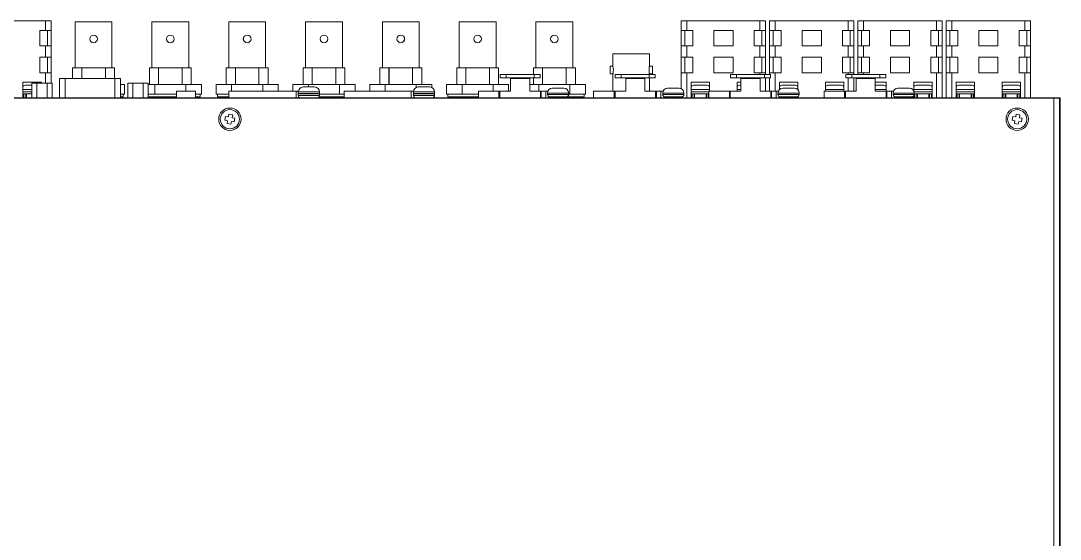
# Model space of a CAD drawing. Header units: millimetres. Extents: x 145 to 1161, y 54 to 851.
# Drawn here: x 306.7 to 577.3, y 398 to 532.8 of the extents above; entities that cross this region are included whole.
import ezdxf

# ---------------------------------------------------------------- set-up
doc = ezdxf.new("R2010")
doc.units = ezdxf.units.MM

msp = doc.modelspace()

# ---------------------------------------------------------------- linework, layer by layer
at = {"color": 7, "linetype": 'Continuous', "lineweight": 15}
for p, q in [((313.106, 532.809), (294.106, 532.809)), ((313.106, 530.309), (313.106, 532.809)), ((313.106, 532.809), (314.606, 532.809)), ((314.606, 532.809), (314.606, 530.309)), ((320.803, 532.509), (320.803, 520.609)), ((320.803, 532.509), (325.605, 532.509)), ((325.605, 532.509), (330.406, 532.509)), ((330.406, 520.609), (330.406, 532.509)), ((340.803, 532.509), (340.803, 520.609)), ((340.803, 532.509), (345.605, 532.509)), ((345.605, 532.509), (350.406, 532.509)), ((350.406, 520.609), (350.406, 532.509)), ((360.803, 532.509), (360.803, 520.609)), ((360.803, 532.509), (365.605, 532.509)), ((365.605, 532.509), (370.406, 532.509)), ((370.406, 520.609), (370.406, 532.509)), ((380.803, 532.509), (380.803, 520.609)), ((380.803, 532.509), (385.605, 532.509)), ((385.605, 532.509), (390.406, 532.509)), ((390.406, 520.609), (390.406, 532.509)), ((400.803, 532.509), (400.803, 520.609)), ((400.803, 532.509), (405.605, 532.509)), ((405.605, 532.509), (410.406, 532.509)), ((410.406, 520.609), (410.406, 532.509)), ((420.803, 532.509), (420.803, 520.609)), ((420.803, 532.509), (425.605, 532.509)), ((425.605, 532.509), (430.406, 532.509)), ((430.406, 520.609), (430.406, 532.509)), ((440.803, 532.509), (440.803, 520.609)), ((440.803, 532.509), (445.605, 532.509)), ((445.605, 532.509), (450.406, 532.509)), ((450.406, 520.609), (450.406, 532.509)), ((478.606, 530.309), (478.606, 532.809)), ((478.606, 532.809), (480.106, 532.809)), ((480.106, 532.809), (480.106, 530.309)), ((499.106, 532.809), (480.106, 532.809)), ((499.106, 530.309), (499.106, 532.809)), ((499.106, 532.809), (500.606, 532.809)), ((500.606, 532.809), (500.606, 530.309)), ((501.606, 530.309), (501.606, 532.809)), ((501.606, 532.809), (503.106, 532.809)), ((503.106, 532.809), (503.106, 530.309)), ((522.106, 532.809), (503.106, 532.809)), ((522.106, 530.309), (522.106, 532.809)), ((522.106, 532.809), (523.606, 532.809)), ((523.606, 532.809), (523.606, 530.309)), ((524.606, 530.309), (524.606, 532.809)), ((524.606, 532.809), (526.106, 532.809)), ((526.106, 532.809), (526.106, 530.309)), ((545.106, 532.809), (526.106, 532.809)), ((545.106, 530.309), (545.106, 532.809)), ((545.106, 532.809), (546.606, 532.809)), ((546.606, 532.809), (546.606, 530.309)), ((547.606, 530.309), (547.606, 532.809)), ((547.606, 532.809), (549.106, 532.809)), ((549.106, 532.809), (549.106, 530.309)), ((568.106, 532.809), (549.106, 532.809)), ((568.106, 530.309), (568.106, 532.809)), ((568.106, 532.809), (569.606, 532.809)), ((569.606, 532.809), (569.606, 530.309)), ((313.106, 530.309), (311.606, 530.309)), ((311.606, 530.309), (311.606, 526.309)), ((314.606, 530.309), (313.106, 530.309)), ((313.606, 530.309), (313.606, 526.309)), ((314.606, 530.309), (314.606, 526.309)), ((480.106, 530.309), (478.606, 530.309)), ((478.606, 530.309), (478.606, 526.309)), ((479.606, 530.309), (479.606, 526.309)), ((481.606, 530.309), (480.106, 530.309)), ((481.606, 526.309), (481.606, 530.309)), ((492.106, 530.309), (487.106, 530.309)), ((487.106, 530.309), (487.106, 526.309)), ((492.106, 526.309), (492.106, 530.309)), ((499.106, 530.309), (497.606, 530.309)), ((497.606, 530.309), (497.606, 526.309)), ((500.606, 530.309), (499.106, 530.309)), ((499.606, 530.309), (499.606, 526.309)), ((500.606, 530.309), (500.606, 526.309)), ((503.106, 530.309), (501.606, 530.309)), ((501.606, 530.309), (501.606, 526.309)), ((502.606, 530.309), (502.606, 526.309)), ((504.606, 530.309), (503.106, 530.309)), ((504.606, 526.309), (504.606, 530.309)), ((515.106, 530.309), (510.106, 530.309)), ((510.106, 530.309), (510.106, 526.309)), ((515.106, 526.309), (515.106, 530.309)), ((522.106, 530.309), (520.606, 530.309)), ((520.606, 530.309), (520.606, 526.309)), ((523.606, 530.309), (522.106, 530.309)), ((522.606, 530.309), (522.606, 526.309)), ((523.606, 530.309), (523.606, 526.309)), ((526.106, 530.309), (524.606, 530.309)), ((524.606, 530.309), (524.606, 526.309)), ((525.606, 530.309), (525.606, 526.309)), ((527.606, 530.309), (526.106, 530.309)), ((527.606, 526.309), (527.606, 530.309)), ((538.106, 530.309), (533.106, 530.309)), ((533.106, 530.309), (533.106, 526.309)), ((538.106, 526.309), (538.106, 530.309)), ((545.106, 530.309), (543.606, 530.309)), ((543.606, 530.309), (543.606, 526.309)), ((546.606, 530.309), (545.106, 530.309)), ((545.606, 530.309), (545.606, 526.309)), ((546.606, 530.309), (546.606, 526.309)), ((549.106, 530.309), (547.606, 530.309)), ((547.606, 530.309), (547.606, 526.309)), ((548.606, 530.309), (548.606, 526.309)), ((550.606, 530.309), (549.106, 530.309)), ((550.606, 526.309), (550.606, 530.309)), ((561.106, 530.309), (556.106, 530.309)), ((556.106, 530.309), (556.106, 526.309)), ((561.106, 526.309), (561.106, 530.309)), ((568.106, 530.309), (566.606, 530.309)), ((566.606, 530.309), (566.606, 526.309)), ((569.606, 530.309), (568.106, 530.309)), ((568.606, 530.309), (568.606, 526.309)), ((569.606, 530.309), (569.606, 526.309)), ((311.606, 526.309), (313.106, 526.309)), ((313.106, 523.309), (313.106, 526.309)), ((313.106, 526.309), (314.606, 526.309)), ((314.606, 526.309), (314.606, 523.309)), ((478.606, 523.309), (478.606, 526.309)), ((478.606, 526.309), (480.106, 526.309)), ((480.106, 526.309), (480.106, 523.309)), ((480.106, 526.309), (481.606, 526.309)), ((487.106, 526.309), (492.106, 526.309)), ((497.606, 526.309), (499.106, 526.309)), ((499.106, 523.309), (499.106, 526.309)), ((499.106, 526.309), (500.606, 526.309)), ((500.606, 526.309), (500.606, 523.309)), ((501.606, 523.309), (501.606, 526.309)), ((501.606, 526.309), (503.106, 526.309)), ((503.106, 526.309), (503.106, 523.309)), ((503.106, 526.309), (504.606, 526.309)), ((510.106, 526.309), (515.106, 526.309)), ((520.606, 526.309), (522.106, 526.309)), ((522.106, 523.309), (522.106, 526.309)), ((522.106, 526.309), (523.606, 526.309)), ((523.606, 526.309), (523.606, 523.309)), ((524.606, 523.309), (524.606, 526.309)), ((524.606, 526.309), (526.106, 526.309)), ((526.106, 526.309), (526.106, 523.309)), ((526.106, 526.309), (527.606, 526.309)), ((533.106, 526.309), (538.106, 526.309)), ((543.606, 526.309), (545.106, 526.309)), ((545.106, 523.309), (545.106, 526.309)), ((545.106, 526.309), (546.606, 526.309)), ((546.606, 526.309), (546.606, 523.309)), ((547.606, 523.309), (547.606, 526.309)), ((547.606, 526.309), (549.106, 526.309)), ((549.106, 526.309), (549.106, 523.309)), ((549.106, 526.309), (550.606, 526.309)), ((556.106, 526.309), (561.106, 526.309)), ((566.606, 526.309), (568.106, 526.309)), ((568.106, 523.309), (568.106, 526.309)), ((568.106, 526.309), (569.606, 526.309)), ((569.606, 526.309), (569.606, 523.309)), ((313.106, 523.309), (311.606, 523.309)), ((311.606, 523.309), (311.606, 519.309)), ((314.606, 523.309), (313.106, 523.309)), ((313.606, 523.309), (313.606, 519.309)), ((314.606, 523.309), (314.606, 519.309)), ((460.856, 524.209), (460.856, 521.009)), ((460.856, 524.209), (470.356, 524.209)), ((470.356, 521.009), (470.356, 524.209)), ((480.106, 523.309), (478.606, 523.309)), ((478.606, 523.309), (478.606, 519.309)), ((479.606, 523.309), (479.606, 519.309)), ((481.606, 523.309), (480.106, 523.309)), ((481.606, 519.309), (481.606, 523.309)), ((487.106, 523.309), (487.106, 519.309)), ((492.106, 523.309), (487.106, 523.309)), ((492.106, 519.309), (492.106, 523.309)), ((499.106, 523.309), (497.606, 523.309)), ((497.606, 523.309), (497.606, 519.309)), ((500.606, 523.309), (499.106, 523.309)), ((499.606, 523.309), (499.606, 519.309)), ((500.606, 523.309), (500.606, 519.309)), ((503.106, 523.309), (501.606, 523.309)), ((501.606, 523.309), (501.606, 519.309)), ((502.606, 523.309), (502.606, 519.309)), ((504.606, 523.309), (503.106, 523.309)), ((504.606, 519.309), (504.606, 523.309)), ((510.106, 523.309), (510.106, 519.309)), ((515.106, 523.309), (510.106, 523.309)), ((515.106, 519.309), (515.106, 523.309)), ((522.106, 523.309), (520.606, 523.309)), ((520.606, 523.309), (520.606, 519.309)), ((523.606, 523.309), (522.106, 523.309)), ((522.606, 523.309), (522.606, 519.309)), ((523.606, 523.309), (523.606, 519.309)), ((526.106, 523.309), (524.606, 523.309)), ((524.606, 523.309), (524.606, 519.309)), ((525.606, 523.309), (525.606, 519.309)), ((527.606, 523.309), (526.106, 523.309)), ((527.606, 519.309), (527.606, 523.309)), ((533.106, 523.309), (533.106, 519.309)), ((538.106, 523.309), (533.106, 523.309)), ((538.106, 519.309), (538.106, 523.309)), ((545.106, 523.309), (543.606, 523.309)), ((543.606, 523.309), (543.606, 519.309)), ((546.606, 523.309), (545.106, 523.309)), ((545.606, 523.309), (545.606, 519.309)), ((546.606, 523.309), (546.606, 519.309)), ((549.106, 523.309), (547.606, 523.309)), ((547.606, 523.309), (547.606, 519.309)), ((548.606, 523.309), (548.606, 519.309)), ((550.606, 523.309), (549.106, 523.309)), ((550.606, 519.309), (550.606, 523.309)), ((556.106, 523.309), (556.106, 519.309)), ((561.106, 523.309), (556.106, 523.309)), ((561.106, 519.309), (561.106, 523.309)), ((568.106, 523.309), (566.606, 523.309)), ((566.606, 523.309), (566.606, 519.309)), ((569.606, 523.309), (568.106, 523.309)), ((568.606, 523.309), (568.606, 519.309)), ((569.606, 523.309), (569.606, 519.309)), ((320.153, 517.809), (320.153, 520.609)), ((320.153, 520.609), (322.531, 520.609)), ((322.531, 517.809), (322.531, 520.609)), ((328.676, 520.609), (322.531, 520.609)), ((322.534, 517.809), (322.534, 520.609)), ((328.679, 520.609), (322.534, 520.609)), ((328.676, 517.809), (328.676, 520.609)), ((328.679, 517.809), (328.679, 520.609)), ((328.679, 520.609), (331.056, 520.609)), ((331.056, 517.809), (331.056, 520.609)), ((340.153, 516.209), (340.153, 520.609)), ((340.153, 520.609), (342.531, 520.609)), ((342.531, 516.209), (342.531, 520.609)), ((348.676, 520.609), (342.531, 520.609)), ((342.534, 516.209), (342.534, 520.609)), ((348.679, 520.609), (342.534, 520.609)), ((348.676, 516.209), (348.676, 520.609)), ((348.679, 516.209), (348.679, 520.609)), ((348.679, 520.609), (351.056, 520.609)), ((351.056, 516.209), (351.056, 520.609)), ((360.153, 516.209), (360.153, 520.609)), ((360.153, 520.609), (362.531, 520.609)), ((362.531, 516.209), (362.531, 520.609)), ((368.676, 520.609), (362.531, 520.609)), ((362.534, 516.209), (362.534, 520.609)), ((368.679, 520.609), (362.534, 520.609)), ((368.676, 516.209), (368.676, 520.609)), ((368.679, 516.209), (368.679, 520.609)), ((368.679, 520.609), (371.056, 520.609)), ((371.056, 516.209), (371.056, 520.609)), ((380.153, 516.209), (380.153, 520.609)), ((380.153, 520.609), (382.531, 520.609)), ((382.531, 516.209), (382.531, 520.609)), ((388.676, 520.609), (382.531, 520.609)), ((382.534, 516.209), (382.534, 520.609)), ((388.679, 520.609), (382.534, 520.609)), ((388.676, 516.209), (388.676, 520.609)), ((388.679, 516.209), (388.679, 520.609)), ((388.679, 520.609), (391.056, 520.609)), ((391.056, 516.209), (391.056, 520.609)), ((400.153, 516.209), (400.153, 520.609)), ((400.153, 520.609), (402.531, 520.609)), ((402.531, 516.209), (402.531, 520.609)), ((408.676, 520.609), (402.531, 520.609)), ((402.534, 516.209), (402.534, 520.609)), ((408.679, 520.609), (402.534, 520.609)), ((408.676, 516.209), (408.676, 520.609)), ((408.679, 520.609), (411.056, 520.609)), ((408.679, 516.209), (408.679, 520.609)), ((411.056, 516.209), (411.056, 520.609)), ((420.153, 516.209), (420.153, 520.609)), ((420.153, 520.609), (422.531, 520.609)), ((422.531, 516.209), (422.531, 520.609)), ((428.676, 520.609), (422.531, 520.609)), ((422.534, 516.209), (422.534, 520.609)), ((428.679, 520.609), (422.534, 520.609)), ((428.676, 516.209), (428.676, 520.609)), ((428.679, 516.209), (428.679, 520.609)), ((428.679, 520.609), (431.056, 520.609)), ((431.056, 516.209), (431.056, 520.609)), ((440.153, 518.809), (440.153, 520.609)), ((440.153, 520.609), (442.531, 520.609)), ((442.531, 516.209), (442.531, 520.609)), ((448.676, 520.609), (442.531, 520.609)), ((442.534, 516.209), (442.534, 520.609)), ((448.679, 520.609), (442.534, 520.609)), ((448.676, 516.209), (448.676, 520.609)), ((448.679, 520.609), (451.056, 520.609)), ((448.679, 516.209), (448.679, 520.609)), ((451.056, 516.209), (451.056, 520.609)), ((460.856, 521.009), (460.106, 521.009)), ((460.106, 519.009), (460.106, 521.009)), ((471.106, 521.009), (470.356, 521.009)), ((471.106, 519.009), (471.106, 521.009)), ((311.606, 519.309), (313.106, 519.309)), ((313.106, 519.309), (314.606, 519.309)), ((314.606, 519.309), (314.606, 516.609)), ((316.705, 517.809), (316.705, 512.809)), ((316.705, 517.809), (318.205, 517.809)), ((318.205, 517.809), (331.137, 517.809)), ((331.137, 517.809), (332.637, 517.809)), ((332.637, 512.809), (332.637, 517.809)), ((431.466, 518.809), (431.466, 518.009)), ((431.466, 518.809), (433.025, 518.809)), ((431.466, 518.009), (433.025, 518.009)), ((433.025, 518.809), (433.025, 518.009)), ((433.025, 518.809), (440.307, 518.809)), ((433.025, 518.009), (440.307, 518.009)), ((434.132, 517.989), (433.958, 517.989)), ((439.166, 517.759), (434.166, 517.759)), ((434.166, 517.759), (434.166, 514.509)), ((439.166, 517.759), (439.166, 514.509)), ((439.374, 517.989), (439.201, 517.989)), ((440.153, 516.209), (440.153, 518.009)), ((440.307, 518.809), (440.307, 518.009)), ((440.307, 518.809), (441.866, 518.809)), ((440.307, 518.009), (441.866, 518.009)), ((441.866, 518.809), (441.866, 518.009)), ((460.106, 519.009), (460.859, 519.009)), ((460.856, 519.023), (460.856, 514.509)), ((461.466, 518.809), (461.466, 518.009)), ((461.466, 518.809), (463.025, 518.809)), ((461.466, 518.009), (463.025, 518.009)), ((463.025, 518.809), (463.025, 518.009)), ((463.025, 518.809), (470.307, 518.809)), ((463.025, 518.009), (470.307, 518.009)), ((464.132, 517.989), (463.958, 517.989)), ((469.166, 517.759), (464.166, 517.759)), ((464.166, 517.759), (464.166, 514.509)), ((469.166, 517.759), (469.166, 514.509)), ((469.374, 517.989), (469.201, 517.989)), ((470.307, 518.809), (470.307, 518.009)), ((470.307, 518.809), (471.866, 518.809)), ((470.307, 518.009), (471.866, 518.009)), ((470.354, 519.017), (470.353, 519.023)), ((470.353, 519.009), (471.106, 519.009)), ((470.356, 518.809), (470.356, 519.023)), ((470.356, 514.509), (470.356, 518.009)), ((471.866, 518.809), (471.866, 518.009)), ((478.606, 515.168), (478.606, 519.309)), ((478.606, 519.309), (480.106, 519.309)), ((480.106, 519.309), (480.106, 512.809)), ((480.106, 519.309), (481.606, 519.309)), ((487.106, 519.309), (492.106, 519.309)), ((491.466, 518.809), (491.466, 518.009)), ((491.466, 518.809), (493.025, 518.809)), ((491.466, 518.009), (493.025, 518.009)), ((493.025, 518.809), (493.025, 518.009)), ((493.025, 518.809), (500.307, 518.809)), ((493.025, 518.009), (500.307, 518.009)), ((494.132, 517.989), (493.958, 517.989)), ((499.166, 517.759), (494.166, 517.759)), ((494.166, 517.759), (494.166, 514.509)), ((497.606, 519.309), (499.106, 519.309)), ((499.106, 519.309), (500.606, 519.309)), ((499.166, 517.759), (499.166, 514.509)), ((499.374, 517.989), (499.201, 517.989)), ((500.307, 518.809), (500.307, 518.009)), ((500.307, 518.809), (501.866, 518.809)), ((500.307, 518.009), (501.866, 518.009)), ((500.606, 519.309), (500.606, 518.809)), ((500.606, 518.009), (500.606, 514.509)), ((501.606, 518.809), (501.606, 519.309)), ((501.606, 519.309), (503.106, 519.309)), ((501.606, 514.509), (501.606, 518.009)), ((501.866, 518.809), (501.866, 518.009)), ((503.106, 519.309), (504.606, 519.309)), ((510.106, 519.309), (515.106, 519.309)), ((520.606, 519.309), (522.106, 519.309)), ((521.466, 518.809), (521.466, 518.009)), ((521.466, 518.809), (523.025, 518.809)), ((521.466, 518.009), (523.025, 518.009)), ((522.106, 519.309), (523.606, 519.309)), ((523.025, 518.809), (523.025, 518.009)), ((523.025, 518.809), (530.307, 518.809)), ((523.025, 518.009), (530.307, 518.009)), ((523.606, 519.309), (523.606, 518.809)), ((523.606, 518.009), (523.606, 514.509)), ((524.132, 517.989), (523.958, 517.989)), ((529.166, 517.759), (524.166, 517.759)), ((524.166, 517.759), (524.166, 514.509)), ((524.606, 518.809), (524.606, 519.309)), ((524.606, 519.309), (526.106, 519.309)), ((526.106, 519.309), (527.606, 519.309)), ((529.166, 517.759), (529.166, 514.509)), ((529.374, 517.989), (529.201, 517.989)), ((530.307, 518.809), (530.307, 518.009)), ((530.307, 518.809), (531.866, 518.809)), ((530.307, 518.009), (531.866, 518.009)), ((531.866, 518.809), (531.866, 518.009)), ((533.106, 519.309), (538.106, 519.309)), ((543.606, 519.309), (545.106, 519.309)), ((545.106, 512.809), (545.106, 519.309)), ((545.106, 519.309), (546.606, 519.309)), ((546.606, 519.309), (546.606, 512.809)), ((547.606, 512.809), (547.606, 519.309)), ((547.606, 519.309), (549.106, 519.309)), ((549.106, 519.309), (549.106, 512.809)), ((549.106, 519.309), (550.606, 519.309)), ((556.106, 519.309), (561.106, 519.309)), ((566.606, 519.309), (568.106, 519.309)), ((568.106, 512.809), (568.106, 519.309)), ((568.106, 519.309), (569.606, 519.309)), ((569.606, 519.309), (569.606, 512.809)), ((312.006, 516.809), (307.206, 516.809)), ((307.206, 516.809), (307.206, 512.809)), ((308.056, 516.109), (309.515, 516.109)), ((309.515, 516.609), (309.515, 512.809)), ((309.515, 516.609), (310.843, 516.609)), ((310.843, 516.609), (310.843, 512.809)), ((310.843, 516.609), (313.499, 516.609)), ((312.006, 516.609), (312.006, 516.809)), ((313.499, 516.609), (313.499, 512.809)), ((313.499, 516.609), (314.827, 516.609)), ((314.827, 516.609), (314.827, 512.809)), ((332.637, 516.209), (333.689, 516.209)), ((333.689, 516.209), (333.689, 513.709)), ((334.515, 516.609), (334.515, 512.809)), ((334.515, 516.609), (335.843, 516.609)), ((335.843, 516.609), (335.843, 512.809)), ((335.843, 516.609), (338.499, 516.609)), ((338.499, 516.609), (338.499, 512.809)), ((338.499, 516.609), (339.827, 516.609)), ((339.827, 516.609), (339.827, 512.809)), ((339.827, 516.209), (341.562, 516.209)), ((341.562, 516.209), (341.562, 513.709)), ((341.562, 516.209), (349.645, 516.209)), ((341.565, 516.209), (341.565, 513.709)), ((341.565, 516.209), (349.648, 516.209)), ((347.166, 514.509), (347.166, 512.809)), ((352.166, 514.509), (347.166, 514.509)), ((349.645, 516.209), (349.645, 514.509)), ((349.648, 516.209), (349.648, 514.509)), ((349.648, 516.209), (353.689, 516.209)), ((352.166, 512.809), (352.166, 514.509)), ((353.689, 516.209), (353.689, 513.709)), ((357.52, 516.209), (357.52, 513.709)), ((357.52, 516.209), (361.562, 516.209)), ((360.816, 514.509), (360.816, 512.809)), ((360.816, 514.509), (378.333, 514.509)), ((361.562, 516.209), (361.562, 514.509)), ((361.562, 516.209), (369.645, 516.209)), ((361.565, 516.209), (361.565, 514.509)), ((361.565, 516.209), (369.648, 516.209)), ((369.645, 516.209), (369.645, 514.509)), ((369.648, 516.209), (369.648, 514.509)), ((369.648, 516.209), (373.689, 516.209)), ((373.689, 516.209), (373.689, 514.509)), ((377.52, 516.209), (377.52, 514.509)), ((377.52, 516.209), (381.562, 516.209)), ((378.333, 514.509), (378.333, 512.809)), ((378.333, 514.509), (378.932, 514.509)), ((378.916, 514.309), (378.916, 513.909)), ((380.305, 515.609), (380.171, 515.603)), ((380.305, 515.609), (381.166, 515.609)), ((381.168, 515.603), (381.166, 515.609)), ((381.562, 516.209), (381.562, 515.608)), ((381.562, 516.209), (389.645, 516.209)), ((381.565, 516.209), (381.565, 515.608)), ((381.565, 516.209), (389.648, 516.209)), ((382.166, 515.609), (382.165, 515.603)), ((382.166, 515.609), (383.027, 515.609)), ((383.162, 515.603), (383.027, 515.609)), ((384.416, 513.909), (384.416, 514.309)), ((389.645, 516.209), (389.645, 513.709)), ((389.648, 516.209), (389.648, 513.709)), ((389.648, 516.209), (393.689, 516.209)), ((390.816, 514.509), (390.816, 512.809)), ((390.816, 514.509), (408.333, 514.509)), ((393.689, 516.209), (393.689, 514.509)), ((397.52, 516.209), (397.52, 514.509)), ((397.52, 516.209), (401.562, 516.209)), ((401.562, 516.209), (401.562, 514.509)), ((401.562, 516.209), (409.645, 516.209)), ((401.565, 516.209), (401.565, 514.509)), ((401.565, 516.209), (409.648, 516.209)), ((408.333, 514.509), (408.333, 512.809)), ((408.333, 514.509), (408.932, 514.509)), ((408.916, 514.309), (408.916, 513.909)), ((409.645, 516.209), (409.645, 515.477)), ((409.648, 516.209), (409.648, 515.479)), ((409.648, 516.209), (413.689, 516.209)), ((410.305, 515.609), (410.171, 515.603)), ((410.305, 515.609), (411.166, 515.609)), ((411.168, 515.603), (411.166, 515.609)), ((412.166, 515.609), (412.165, 515.603)), ((412.166, 515.609), (413.027, 515.609)), ((413.162, 515.603), (413.027, 515.609)), ((413.689, 516.209), (413.689, 515.476)), ((414.416, 513.909), (414.416, 514.309)), ((417.52, 516.209), (417.52, 513.709)), ((417.52, 516.209), (421.562, 516.209)), ((421.562, 516.209), (421.562, 513.709)), ((421.562, 516.209), (429.645, 516.209)), ((421.565, 516.209), (421.565, 513.709)), ((421.565, 516.209), (429.648, 516.209)), ((425.816, 514.509), (425.816, 512.809)), ((425.816, 514.509), (431.166, 514.509)), ((429.645, 516.209), (429.645, 514.509)), ((429.648, 516.209), (429.648, 514.509)), ((429.648, 516.209), (433.689, 516.209)), ((431.166, 512.809), (431.166, 514.509)), ((431.383, 514.509), (431.166, 514.509)), ((431.383, 514.509), (431.383, 512.809)), ((431.383, 514.509), (434.166, 514.509)), ((433.689, 516.209), (433.689, 514.509)), ((439.166, 516.209), (441.562, 516.209)), ((439.166, 514.509), (441.949, 514.509)), ((441.562, 516.209), (441.562, 514.509)), ((441.562, 516.209), (449.645, 516.209)), ((441.565, 516.209), (441.565, 514.509)), ((441.565, 516.209), (449.648, 516.209)), ((441.949, 514.509), (441.949, 512.809)), ((442.166, 514.509), (441.949, 514.509)), ((442.166, 514.509), (443.333, 514.509)), ((442.166, 512.809), (442.166, 514.509)), ((443.333, 514.509), (443.333, 512.809)), ((443.333, 514.509), (443.916, 514.509)), ((445.205, 515.309), (445.071, 515.303)), ((445.205, 515.309), (446.066, 515.309)), ((446.068, 515.303), (446.066, 515.309)), ((447.066, 515.309), (447.065, 515.303)), ((447.066, 515.309), (447.927, 515.309)), ((448.062, 515.303), (447.927, 515.309)), ((449.645, 516.209), (449.645, 513.709)), ((449.648, 516.209), (449.648, 513.709)), ((449.648, 516.209), (453.689, 516.209)), ((453.689, 516.209), (453.689, 513.709)), ((455.816, 514.509), (455.816, 512.809)), ((455.816, 514.509), (461.166, 514.509)), ((461.166, 512.809), (461.166, 514.509)), ((461.383, 514.509), (461.166, 514.509)), ((461.383, 514.509), (461.383, 512.809)), ((461.383, 514.509), (464.166, 514.509)), ((469.166, 514.509), (471.949, 514.509)), ((471.949, 514.509), (471.949, 512.809)), ((472.166, 514.509), (471.949, 514.509)), ((472.166, 512.809), (472.166, 514.509)), ((472.166, 514.509), (473.333, 514.509)), ((473.333, 514.509), (473.333, 512.809)), ((473.333, 514.509), (473.916, 514.509)), ((475.205, 515.309), (475.071, 515.303)), ((475.205, 515.309), (476.066, 515.309)), ((476.068, 515.303), (476.066, 515.309)), ((477.066, 515.309), (477.065, 515.303)), ((477.066, 515.309), (477.927, 515.309)), ((478.062, 515.303), (477.927, 515.309)), ((486.006, 516.809), (481.206, 516.809)), ((481.206, 516.809), (481.206, 512.809)), ((482.056, 516.109), (483.606, 516.109)), ((483.606, 516.109), (485.156, 516.109)), ((485.816, 514.509), (485.816, 512.809)), ((485.816, 514.509), (491.166, 514.509)), ((486.006, 514.509), (486.006, 516.809)), ((491.166, 512.809), (491.166, 514.509)), ((491.383, 514.509), (491.166, 514.509)), ((491.383, 514.509), (491.383, 512.809)), ((491.383, 514.509), (494.166, 514.509)), ((494.166, 516.809), (493.206, 516.809)), ((493.206, 516.809), (493.206, 514.509)), ((494.056, 516.109), (494.166, 516.109)), ((499.166, 514.509), (501.949, 514.509)), ((501.949, 514.509), (501.949, 512.809)), ((502.166, 514.509), (501.949, 514.509)), ((502.166, 512.809), (502.166, 514.509)), ((502.166, 514.509), (503.333, 514.509)), ((503.333, 514.509), (503.333, 512.809)), ((503.333, 514.509), (503.916, 514.509)), ((509.006, 516.809), (504.206, 516.809)), ((504.206, 516.809), (504.206, 514.938)), ((505.056, 516.109), (506.606, 516.109)), ((505.205, 515.309), (505.071, 515.303)), ((505.205, 515.309), (506.066, 515.309)), ((506.068, 515.303), (506.066, 515.309)), ((506.606, 516.109), (508.156, 516.109)), ((507.066, 515.309), (507.065, 515.303)), ((507.066, 515.309), (507.927, 515.309)), ((508.062, 515.303), (507.927, 515.309)), ((509.006, 514.852), (509.006, 516.809)), ((515.816, 514.509), (515.816, 512.809)), ((515.816, 514.509), (521.166, 514.509)), ((521.006, 516.809), (516.206, 516.809)), ((516.206, 516.809), (516.206, 514.509)), ((517.056, 516.109), (518.606, 516.109)), ((518.606, 516.109), (520.156, 516.109)), ((521.006, 514.509), (521.006, 516.809)), ((521.166, 512.809), (521.166, 514.509)), ((521.383, 514.509), (521.166, 514.509)), ((521.383, 514.509), (521.383, 512.809)), ((521.383, 514.509), (524.166, 514.509)), ((532.006, 516.809), (529.166, 516.809)), ((529.166, 516.109), (531.156, 516.109)), ((529.166, 514.509), (531.949, 514.509)), ((531.949, 514.509), (531.949, 512.809)), ((532.166, 514.509), (531.949, 514.509)), ((532.006, 514.509), (532.006, 516.809)), ((532.166, 512.809), (532.166, 514.509)), ((532.166, 514.509), (533.333, 514.509)), ((533.333, 514.509), (533.333, 512.809)), ((533.333, 514.509), (533.916, 514.509)), ((535.205, 515.309), (535.071, 515.303)), ((535.205, 515.309), (536.066, 515.309)), ((536.068, 515.303), (536.066, 515.309)), ((537.066, 515.309), (537.065, 515.303)), ((537.066, 515.309), (537.927, 515.309)), ((538.062, 515.303), (537.927, 515.309)), ((544.006, 516.809), (539.206, 516.809)), ((539.206, 516.809), (539.206, 514.533)), ((540.056, 516.109), (541.606, 516.109)), ((541.606, 516.109), (543.156, 516.109)), ((544.006, 512.809), (544.006, 516.809)), ((555.006, 516.809), (550.206, 516.809)), ((550.206, 516.809), (550.206, 512.809)), ((551.056, 516.109), (552.606, 516.109)), ((552.606, 516.109), (554.156, 516.109)), ((555.006, 512.809), (555.006, 516.809)), ((567.006, 516.809), (562.206, 516.809)), ((562.206, 516.809), (562.206, 512.809)), ((563.056, 516.109), (564.606, 516.109)), ((564.606, 516.109), (566.156, 516.109)), ((567.006, 512.809), (567.006, 516.809)), ((575.606, 512.709), (146.606, 512.709)), ((147.906, 512.809), (574.306, 512.809)), ((307.456, 513.809), (307.206, 513.809)), ((307.456, 512.809), (307.456, 513.809)), ((307.456, 513.809), (307.956, 513.809)), ((307.956, 513.809), (309.515, 513.809)), ((307.956, 513.809), (307.956, 512.809)), ((308.106, 513.809), (308.106, 512.809)), ((332.637, 513.709), (333.332, 513.709)), ((332.637, 513.009), (333.356, 513.009)), ((333.331, 513.709), (333.689, 513.709)), ((333.356, 513.009), (333.356, 513.709)), ((339.827, 513.709), (341.209, 513.709)), ((339.827, 513.009), (345.605, 513.009)), ((340.153, 512.809), (340.153, 513.009)), ((341.204, 513.709), (341.562, 513.709)), ((341.562, 513.709), (342.277, 513.709)), ((341.565, 513.709), (342.277, 513.709)), ((342.277, 513.709), (345.605, 513.709)), ((342.531, 512.809), (342.531, 513.009)), ((342.534, 512.809), (342.534, 513.009)), ((345.605, 513.709), (347.166, 513.709)), ((345.605, 513.009), (347.166, 513.009)), ((352.166, 513.709), (353.331, 513.709)), ((352.166, 513.009), (353.356, 513.009)), ((353.331, 513.709), (353.689, 513.709)), ((353.356, 513.009), (353.356, 513.709)), ((357.52, 513.709), (357.878, 513.709)), ((357.853, 513.709), (357.853, 513.009)), ((357.853, 513.009), (360.816, 513.009)), ((357.878, 513.709), (360.816, 513.709)), ((360.153, 512.809), (360.153, 513.009)), ((378.916, 513.909), (378.917, 513.869)), ((378.917, 513.869), (378.916, 513.809)), ((378.916, 513.809), (378.916, 513.409)), ((384.263, 513.009), (385.605, 513.009)), ((384.382, 513.709), (385.605, 513.709)), ((384.415, 513.869), (384.416, 513.909)), ((384.416, 513.809), (384.415, 513.869)), ((384.416, 513.409), (384.416, 513.809)), ((385.605, 513.709), (388.932, 513.709)), ((385.605, 513.009), (390.816, 513.009)), ((388.676, 512.809), (388.676, 513.009)), ((388.679, 512.809), (388.679, 513.009)), ((389.648, 513.709), (388.932, 513.709)), ((389.648, 513.709), (390.005, 513.709)), ((390.001, 513.709), (390.816, 513.709)), ((408.916, 513.909), (408.917, 513.869)), ((408.917, 513.869), (408.916, 513.809)), ((408.916, 513.809), (408.916, 513.409)), ((414.415, 513.869), (414.416, 513.909)), ((414.416, 513.809), (414.415, 513.869)), ((414.416, 513.409), (414.416, 513.809)), ((417.52, 513.709), (417.878, 513.709)), ((417.853, 513.709), (417.853, 513.009)), ((417.853, 513.009), (425.605, 513.009)), ((417.878, 513.709), (421.204, 513.709)), ((420.153, 512.809), (420.153, 513.009)), ((421.204, 513.709), (421.562, 513.709)), ((421.562, 513.709), (422.277, 513.709)), ((422.277, 513.709), (425.605, 513.709)), ((422.531, 512.809), (422.531, 513.009)), ((422.534, 512.809), (422.534, 513.009)), ((425.605, 513.709), (425.816, 513.709)), ((425.605, 513.009), (425.816, 513.009)), ((443.816, 514.009), (443.816, 513.609)), ((444.416, 513.009), (448.716, 513.009)), ((445.066, 513.009), (445.066, 512.809)), ((448.066, 512.809), (448.066, 513.009)), ((448.676, 513.009), (453.356, 513.009)), ((448.676, 512.809), (448.676, 513.009)), ((448.679, 512.809), (448.679, 513.009)), ((449.316, 513.609), (449.316, 514.009)), ((449.648, 513.709), (449.316, 513.709)), ((449.648, 513.709), (450.005, 513.709)), ((450.001, 513.709), (453.332, 513.709)), ((451.056, 512.809), (451.056, 513.009)), ((453.331, 513.709), (453.689, 513.709)), ((453.356, 513.009), (453.356, 513.709)), ((473.816, 514.009), (473.816, 513.609)), ((474.416, 513.009), (478.716, 513.009)), ((475.066, 513.009), (475.066, 512.809)), ((478.066, 512.809), (478.066, 513.009)), ((478.606, 512.809), (478.606, 513.009)), ((479.316, 513.609), (479.316, 514.009)), ((481.456, 513.809), (481.206, 513.809)), ((481.456, 512.809), (481.456, 513.809)), ((481.456, 513.809), (481.956, 513.809)), ((481.956, 513.809), (483.606, 513.809)), ((481.956, 513.809), (481.956, 512.809)), ((482.106, 513.809), (482.106, 512.809)), ((483.606, 513.809), (485.256, 513.809)), ((485.106, 512.809), (485.106, 513.809)), ((485.256, 512.809), (485.256, 513.809)), ((485.256, 513.809), (485.756, 513.809)), ((485.756, 513.809), (485.756, 512.809)), ((485.756, 513.809), (485.816, 513.809)), ((503.816, 514.009), (503.816, 513.609)), ((504.416, 513.009), (508.716, 513.009)), ((505.066, 513.009), (505.066, 512.809)), ((508.066, 512.809), (508.066, 513.009)), ((508.106, 512.809), (508.106, 513.009)), ((508.256, 512.809), (508.256, 513.009)), ((509.006, 512.809), (509.006, 513.084)), ((509.316, 513.609), (509.316, 514.009)), ((533.816, 514.009), (533.816, 513.609)), ((534.416, 513.009), (538.716, 513.009)), ((535.066, 513.009), (535.066, 512.809)), ((538.066, 512.809), (538.066, 513.009)), ((539.206, 513.263), (539.206, 512.809)), ((539.316, 513.609), (539.316, 514.009)), ((539.316, 513.811), (539.356, 513.809)), ((539.456, 513.809), (539.316, 513.809)), ((539.456, 512.809), (539.456, 513.809)), ((539.456, 513.809), (539.956, 513.809)), ((539.956, 513.809), (541.606, 513.809)), ((539.956, 513.809), (539.956, 512.809)), ((540.106, 513.809), (540.106, 512.809)), ((541.606, 513.809), (543.256, 513.809)), ((543.106, 512.809), (543.106, 513.809)), ((543.256, 512.809), (543.256, 513.809)), ((543.256, 513.809), (543.756, 513.809)), ((543.756, 513.809), (543.756, 512.809)), ((543.756, 513.809), (544.006, 513.809)), ((550.456, 513.809), (550.206, 513.809)), ((550.456, 512.809), (550.456, 513.809)), ((550.456, 513.809), (550.956, 513.809)), ((550.956, 513.809), (552.606, 513.809)), ((550.956, 513.809), (550.956, 512.809)), ((551.106, 513.809), (551.106, 512.809)), ((552.606, 513.809), (554.256, 513.809)), ((554.106, 512.809), (554.106, 513.809)), ((554.256, 512.809), (554.256, 513.809)), ((554.256, 513.809), (554.756, 513.809)), ((554.756, 513.809), (554.756, 512.809)), ((554.756, 513.809), (555.006, 513.809)), ((562.456, 513.809), (562.206, 513.809)), ((562.456, 512.809), (562.456, 513.809)), ((562.456, 513.809), (562.956, 513.809)), ((562.956, 513.809), (564.606, 513.809)), ((562.956, 513.809), (562.956, 512.809)), ((563.106, 513.809), (563.106, 512.809)), ((564.606, 513.809), (566.256, 513.809)), ((566.106, 512.809), (566.106, 513.809)), ((566.256, 512.809), (566.256, 513.809)), ((566.256, 513.809), (566.756, 513.809)), ((566.756, 513.809), (566.756, 512.809)), ((566.756, 513.809), (567.006, 513.809)), ((574.306, 512.809), (574.306, 512.709)), ((574.306, 512.809), (574.856, 512.809)), ((574.856, 512.709), (574.856, 512.809)), ((574.956, 512.809), (574.856, 512.809)), ((574.956, 512.809), (575.956, 512.809)), ((574.956, 512.709), (574.956, 512.809)), ((575.606, 275.709), (575.606, 512.709)), ((577.106, 512.709), (575.606, 512.709)), ((575.956, 512.809), (575.956, 512.709)), ((575.956, 512.809), (576.306, 512.809)), ((576.306, 512.809), (577.306, 512.809)), ((577.106, 275.709), (577.106, 512.709)), ((577.306, 512.809), (577.306, 276.109)), ((359.971, 507.932), (359.785, 506.95)), ((359.785, 506.95), (360.522, 506.81)), ((360.708, 507.793), (359.971, 507.932)), ((360.522, 506.81), (360.383, 506.073)), ((360.847, 508.53), (360.708, 507.793)), ((361.83, 508.344), (360.847, 508.53)), ((361.365, 505.888), (361.504, 506.625)), ((361.504, 506.625), (362.241, 506.485)), ((361.69, 507.607), (361.83, 508.344)), ((362.427, 507.468), (361.69, 507.607)), ((362.241, 506.485), (362.427, 507.468)), ((564.971, 507.932), (564.785, 506.95)), ((564.785, 506.95), (565.522, 506.81)), ((565.708, 507.793), (564.971, 507.932)), ((565.522, 506.81), (565.383, 506.073)), ((565.847, 508.53), (565.708, 507.793)), ((566.83, 508.344), (565.847, 508.53)), ((566.365, 505.888), (566.504, 506.625)), ((566.504, 506.625), (567.241, 506.485)), ((566.69, 507.607), (566.83, 508.344)), ((567.427, 507.468), (566.69, 507.607)), ((567.241, 506.485), (567.427, 507.468)), ((360.383, 506.073), (361.365, 505.888)), ((565.383, 506.073), (566.365, 505.888))]:
    msp.add_line(p, q, dxfattribs=at)
at = {"color": 8, "linetype": 'Continuous', "lineweight": 15}
for p, q in [((313.106, 516.609), (313.106, 519.309)), ((318.205, 517.809), (318.205, 512.809)), ((331.137, 517.809), (331.137, 512.809)), ((499.106, 518.809), (499.106, 519.309)), ((503.106, 519.309), (503.106, 514.509)), ((522.106, 518.809), (522.106, 519.309)), ((522.106, 514.509), (522.106, 518.009)), ((526.106, 519.309), (526.106, 518.809)), ((307.206, 514.909), (309.515, 514.909)), ((307.206, 514.309), (309.515, 514.309)), ((378.916, 514.309), (384.416, 514.309)), ((408.916, 514.309), (414.416, 514.309)), ((481.206, 514.909), (483.606, 514.909)), ((481.206, 514.309), (483.606, 514.309)), ((483.606, 514.909), (486.006, 514.909)), ((483.606, 514.309), (485.816, 514.309)), ((493.206, 514.909), (494.166, 514.909)), ((508.954, 514.909), (509.006, 514.909)), ((516.206, 514.909), (518.606, 514.909)), ((518.606, 514.909), (521.006, 514.909)), ((529.166, 514.909), (532.006, 514.909)), ((539.206, 514.909), (541.606, 514.909)), ((539.281, 514.309), (541.606, 514.309)), ((541.606, 514.909), (544.006, 514.909)), ((541.606, 514.309), (544.006, 514.309)), ((550.206, 514.909), (552.606, 514.909)), ((550.206, 514.309), (552.606, 514.309)), ((552.606, 514.909), (555.006, 514.909)), ((552.606, 514.309), (555.006, 514.309)), ((562.206, 514.909), (564.606, 514.909)), ((562.206, 514.309), (564.606, 514.309)), ((564.606, 514.909), (567.006, 514.909)), ((564.606, 514.309), (567.006, 514.309)), ((378.916, 513.909), (384.416, 513.909)), ((378.916, 513.809), (384.416, 513.809)), ((378.916, 513.409), (384.416, 513.409)), ((408.916, 513.909), (414.416, 513.909)), ((408.916, 513.809), (414.416, 513.809)), ((408.916, 513.409), (414.416, 513.409)), ((443.816, 514.009), (449.316, 514.009)), ((443.816, 513.609), (449.316, 513.609)), ((473.816, 514.009), (479.316, 514.009)), ((473.816, 513.609), (479.316, 513.609)), ((503.816, 514.009), (509.316, 514.009)), ((503.816, 513.609), (509.316, 513.609)), ((508.756, 513.011), (508.756, 512.809)), ((533.816, 514.009), (539.316, 514.009)), ((533.816, 513.609), (539.316, 513.609)), ((576.306, 512.809), (576.306, 512.709))]:
    msp.add_line(p, q, dxfattribs=at)
at = {"color": 7, "linetype": 'Continuous', "lineweight": 15, "flags": 128}
for points in [[(307.206, 513.832), (307.259, 513.819), (307.356, 513.809)], [(481.206, 513.832), (481.259, 513.819), (481.356, 513.809)], [(543.856, 513.809), (543.954, 513.819), (544.006, 513.832)], [(550.206, 513.832), (550.259, 513.819), (550.356, 513.809)], [(554.856, 513.809), (554.954, 513.819), (555.006, 513.832)], [(562.206, 513.832), (562.259, 513.819), (562.356, 513.809)], [(566.856, 513.809), (566.954, 513.819), (567.006, 513.832)]]:
    msp.add_lwpolyline(points, dxfattribs=at)
at = {"color": 7, "linetype": 'Continuous', "lineweight": 15}
for centre, radius in [((325.603, 528.109), 1), ((325.606, 528.109), 1), ((345.603, 528.109), 1), ((345.606, 528.109), 1), ((365.603, 528.109), 1), ((365.606, 528.109), 1), ((385.603, 528.109), 1), ((385.606, 528.109), 1), ((405.603, 528.109), 1), ((405.606, 528.109), 1), ((425.603, 528.109), 1), ((425.606, 528.109), 1), ((445.603, 528.109), 1), ((445.606, 528.109), 1), ((361.106, 507.209), 2.9), ((361.106, 507.209), 2.5), ((566.106, 507.209), 2.9), ((566.106, 507.209), 2.5)]:
    msp.add_circle(centre, radius, dxfattribs=at)
for centre, radius, start, end in [((456.163, 520.01), 4.799, 348.13103, 12.0271), ((433.582, 517.788), 0.585, 357.1553, 19.99951), ((439.75, 517.788), 0.585, 160.00049, 182.8447), ((463.582, 517.788), 0.585, 357.1553, 19.99951), ((469.75, 517.789), 0.585, 159.99788, 182.84732), ((493.582, 517.789), 0.585, 357.15316, 19.99799), ((499.75, 517.789), 0.585, 160.00201, 182.84684), ((523.582, 517.789), 0.585, 357.15316, 19.99799), ((529.75, 517.789), 0.585, 160.00201, 182.84684), ((308.056, 514.909), 1.2, 90, 135.09947), ((380.216, 514.309), 1.3, 92.14735, 180), ((383.116, 514.309), 1.3, 0, 87.84582), ((410.216, 514.309), 1.3, 92.14735, 180), ((413.116, 514.309), 1.3, 0, 87.84582), ((445.116, 514.009), 1.3, 92.14735, 180), ((448.016, 514.009), 1.3, 0, 87.84582), ((475.116, 514.009), 1.3, 92.14735, 180), ((478.016, 514.009), 1.3, 0, 87.84582), ((482.056, 514.909), 1.2, 90, 135.09947), ((485.156, 514.909), 1.2, 44.90053, 90), ((494.056, 514.909), 1.2, 90, 135.09947), ((505.116, 514.009), 1.3, 92.14735, 180), ((505.056, 514.909), 1.2, 90, 135.09947), ((508.016, 514.009), 1.3, 0, 87.84582), ((508.156, 514.909), 1.2, 44.90053, 90), ((517.056, 514.909), 1.2, 90, 135.09947), ((520.156, 514.909), 1.2, 44.90053, 90), ((531.156, 514.909), 1.2, 44.90053, 90), ((535.116, 514.009), 1.3, 92.14735, 180), ((538.016, 514.009), 1.3, 0, 87.84582), ((540.056, 514.909), 1.2, 90, 135.09947), ((543.156, 514.909), 1.2, 44.90053, 90), ((551.056, 514.909), 1.2, 90, 135.09947), ((554.156, 514.909), 1.2, 44.90053, 90), ((563.056, 514.909), 1.2, 90, 135.09947), ((566.156, 514.909), 1.2, 44.90053, 90), ((379.516, 513.409), 0.6, 180, 270), ((383.816, 513.409), 0.6, 270, 0), ((409.516, 513.409), 0.6, 180, 270), ((413.816, 513.409), 0.6, 270, 0), ((444.416, 513.609), 0.6, 180, 270), ((448.716, 513.609), 0.6, 270, 0), ((474.416, 513.609), 0.6, 180, 270), ((478.716, 513.609), 0.6, 270, 0), ((504.416, 513.609), 0.6, 180, 270), ((508.716, 513.609), 0.6, 270, 0), ((534.416, 513.609), 0.6, 180, 270), ((538.716, 513.609), 0.6, 270, 0)]:
    msp.add_arc(centre, radius, start, end, dxfattribs=at)
for points, knots in [([(470.356, 521.009), (470.354, 520.999), (470.349, 520.977), (470.316, 520.809), (470.279, 520.559), (470.251, 520.244), (470.247, 519.904), (470.266, 519.579), (470.302, 519.3), (470.336, 519.104), (470.357, 519.007), (470.354, 519.019), (470.353, 519.023)], [0, 0, 0, 0, 0.105776, 0.2114944, 0.3186318, 0.4268322, 0.5334522, 0.6383065, 0.743951, 0.8517057, 0.9596337, 1, 1, 1, 1]), ([(380.171, 515.603), (380.169, 515.606), (380.167, 515.609), (380.167, 515.608), (380.167, 515.608)], [0, 0, 0, 0, 0.7925089, 1, 1, 1, 1]), ([(382.165, 515.603), (382.033, 515.605), (381.801, 515.609), (381.469, 515.609), (381.268, 515.605), (381.168, 515.603)], [0, 0, 0, 0, 0.3962591, 0.6980921, 1, 1, 1, 1]), ([(383.165, 515.608), (383.165, 515.608), (383.165, 515.609), (383.163, 515.605), (383.162, 515.603)], [0, 0, 0, 0, 0.3961799, 1, 1, 1, 1]), ([(410.171, 515.603), (410.169, 515.606), (410.167, 515.609), (410.167, 515.608), (410.167, 515.608)], [0, 0, 0, 0, 0.7925089, 1, 1, 1, 1]), ([(412.165, 515.603), (412.033, 515.605), (411.801, 515.609), (411.469, 515.609), (411.268, 515.605), (411.168, 515.603)], [0, 0, 0, 0, 0.3962602, 0.6980908, 1, 1, 1, 1]), ([(413.165, 515.608), (413.165, 515.608), (413.165, 515.609), (413.163, 515.605), (413.162, 515.603)], [0, 0, 0, 0, 0.3961799, 1, 1, 1, 1]), ([(445.071, 515.303), (445.069, 515.306), (445.067, 515.309), (445.067, 515.308), (445.067, 515.308)], [0, 0, 0, 0, 0.792509, 1, 1, 1, 1]), ([(447.065, 515.303), (446.933, 515.305), (446.701, 515.309), (446.369, 515.309), (446.168, 515.305), (446.068, 515.303)], [0, 0, 0, 0, 0.3962581, 0.6980972, 1, 1, 1, 1]), ([(448.065, 515.308), (448.065, 515.308), (448.065, 515.309), (448.063, 515.305), (448.062, 515.303)], [0, 0, 0, 0, 0.3961799, 1, 1, 1, 1]), ([(475.071, 515.303), (475.069, 515.306), (475.067, 515.309), (475.067, 515.308), (475.067, 515.308)], [0, 0, 0, 0, 0.792509, 1, 1, 1, 1]), ([(477.065, 515.303), (476.933, 515.305), (476.701, 515.309), (476.369, 515.309), (476.168, 515.305), (476.068, 515.303)], [0, 0, 0, 0, 0.3962581, 0.6980972, 1, 1, 1, 1]), ([(478.065, 515.308), (478.065, 515.308), (478.065, 515.309), (478.063, 515.305), (478.062, 515.303)], [0, 0, 0, 0, 0.3961799, 1, 1, 1, 1]), ([(505.071, 515.303), (505.069, 515.306), (505.067, 515.309), (505.067, 515.308), (505.067, 515.308)], [0, 0, 0, 0, 0.792509, 1, 1, 1, 1]), ([(507.065, 515.303), (506.933, 515.305), (506.701, 515.309), (506.369, 515.309), (506.168, 515.305), (506.068, 515.303)], [0, 0, 0, 0, 0.3962507, 0.6980898, 1, 1, 1, 1]), ([(508.065, 515.308), (508.065, 515.308), (508.065, 515.309), (508.063, 515.305), (508.062, 515.303)], [0, 0, 0, 0, 0.39618, 1, 1, 1, 1]), ([(535.071, 515.303), (535.069, 515.306), (535.067, 515.309), (535.067, 515.308), (535.067, 515.308)], [0, 0, 0, 0, 0.792509, 1, 1, 1, 1]), ([(537.065, 515.303), (536.933, 515.305), (536.701, 515.309), (536.369, 515.309), (536.168, 515.305), (536.068, 515.303)], [0, 0, 0, 0, 0.3962507, 0.6980898, 1, 1, 1, 1]), ([(538.065, 515.308), (538.065, 515.308), (538.065, 515.309), (538.063, 515.305), (538.062, 515.303)], [0, 0, 0, 0, 0.3961798, 1, 1, 1, 1])]:
    msp.add_open_spline(points, degree=3, knots=knots, dxfattribs=at)

doc.saveas('drawing.dxf')
